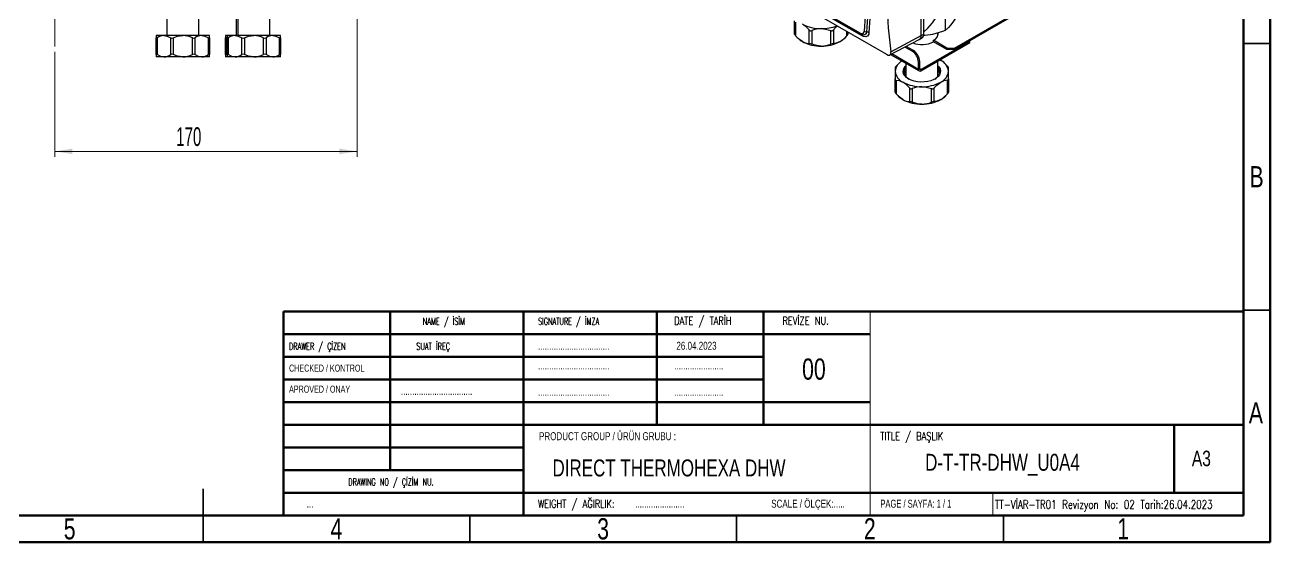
# Model space of a CAD drawing. Header units: millimetres. Extents: x 75 to 2075, y 25 to 1460.
# Drawn here: x 908 to 2075, y 25 to 510 of the extents above; entities that cross this region are included whole.
import ezdxf

# ---------------------------------------------------------------- set-up
doc = ezdxf.new("R2010")
doc.units = ezdxf.units.MM
doc.header["$LTSCALE"] = 5
doc.styles.add('SLDTEXTSTYLE0', font='TXT', dxfattribs={"width": 0.605})
doc.styles.add('SLDTEXTSTYLE1', font='TXT', dxfattribs={"width": 0.75})
doc.styles.add('SLDTEXTSTYLE2', font='TXT', dxfattribs={"width": 0.75, "bigfont": 'bigfont'})
doc.styles.add('SLDTEXTSTYLE3', font='TXT', dxfattribs={"width": 0.684211})
doc.styles.add('SLDTEXTSTYLE4', font='TXT', dxfattribs={"width": 0.605, "bigfont": 'bigfont'})
doc.dimstyles.new('SLDDIMSTYLE0', dxfattribs={"dimtxt": 17.5, "dimasz": 16.51, "dimexe": 0, "dimexo": 0.0625, "dimgap": 4.375, "dimtad": 1, "dimlfac": 0.6, "dimrnd": 1e-09, "dimzin": 12, "dimdsep": 46, "dimtxsty": 'SLDTEXTSTYLE0', "dimsah": 1, "dimcen": 0.09, "dimadec": 0, "dimazin": 3, "dimtfac": 1, "dimtofl": 0, "dimtmove": 0, "dimatfit": 3, "dimfxl": 1, "dimfrac": 2, "dimtolj": 1, "dimtzin": 12, "dimarcsym": 0})

# ---------------------------------------------------------------- blocks, each defined once
blk = doc.blocks.new('_D_5')
at = {"color": 7, "linetype": 'Continuous', "lineweight": 0}
for p, q in [((1219.2, 518.2), (1219.2, 386.2)), ((935.9, 484.6), (935.9, 386.2)), ((935.9, 391.2), (1219.2, 391.2))]:
    blk.add_line(p, q, dxfattribs=at)
at = {"color": 7, "linetype": 'Continuous', "lineweight": 18}
for points in [[(935.9, 391.2), (952.4, 388.7), (952.4, 393.8)], [(1219.2, 391.2), (1202.7, 393.8), (1202.7, 388.7)]]:
    blk.add_solid(points, dxfattribs=at)
at = {"color": 7, "linetype": 'Continuous', "lineweight": 18, "insert": (1049.6, 413.8), "char_height": 17.5, "attachment_point": 1, "style": 'SLDTEXTSTYLE0'}
blk.add_mtext('170', dxfattribs=at)

msp = doc.modelspace()

# ---------------------------------------------------------------- linework, layer by layer
at = {"color": 7, "linetype": 'Continuous', "lineweight": 70}
for p, q in [((2075, 1460), (2075, 25)), ((2050, 1435), (2050, 50)), ((2050, 50), (100, 50)), ((2075, 25), (75, 25))]:
    msp.add_line(p, q, dxfattribs=at)
at = {"color": 7, "linetype": 'Continuous', "lineweight": 25}
for p, q in [((1750.334, 501.254), (1750.334, 596.517)), ((1747.977, 499.893), (1747.977, 595.156)), ((1040.879, 539.817), (1040.879, 499.817)), ((1070.879, 499.817), (1070.879, 539.817)), ((1105.927, 539.817), (1105.927, 499.817)), ((1107.545, 539.817), (1107.545, 499.817)), ((1137.545, 499.817), (1137.545, 539.817)), ((1611.792, 542.086), (1715.501, 482.216)), ((1779.207, 488.073), (1874.667, 543.18)), ((1779.207, 486.712), (1874.667, 541.82)), ((1632.119, 535.955), (1690.441, 502.287)), ((1632.784, 534.813), (1691.106, 501.145)), ((1692.08, 499.882), (1633.758, 533.55)), ((1629.285, 501.034), (1629.285, 513.72)), ((1770.316, 521.202), (1770.316, 504.48)), ((1630.261, 512.36), (1630.261, 499.673)), ((1642.953, 492.346), (1642.953, 505.033)), ((1645.31, 504.469), (1645.31, 491.783)), ((1663.26, 491.783), (1663.26, 504.469)), ((1665.617, 505.033), (1665.617, 492.346)), ((1678.309, 499.673), (1678.309, 503.687)), ((1679.285, 503.123), (1679.285, 501.034)), ((1763.566, 499.625), (1763.566, 502.329)), ((1030.879, 499.817), (1030.879, 497.585)), ((1038.201, 499.817), (1030.879, 499.817)), ((1030.879, 482.048), (1030.879, 497.585)), ((1031.855, 497.585), (1031.855, 482.048)), ((1055.879, 499.817), (1038.201, 499.817)), ((1044.547, 482.048), (1044.547, 497.585)), ((1046.904, 497.585), (1046.904, 482.048)), ((1073.556, 499.817), (1055.879, 499.817)), ((1064.853, 482.048), (1064.853, 497.585)), ((1067.21, 497.585), (1067.21, 482.048)), ((1080.879, 499.817), (1073.556, 499.817)), ((1079.902, 482.048), (1079.902, 497.585)), ((1080.879, 497.585), (1080.879, 499.817)), ((1080.879, 497.585), (1080.879, 482.048)), ((1095.927, 499.817), (1095.927, 497.585)), ((1097.545, 499.817), (1095.927, 499.817)), ((1095.927, 482.048), (1095.927, 497.585)), ((1096.904, 497.585), (1097.475, 497.909)), ((1096.904, 497.585), (1096.904, 482.048)), ((1097.545, 499.817), (1097.545, 497.585)), ((1104.868, 499.817), (1097.545, 499.817)), ((1097.545, 482.048), (1097.545, 497.585)), ((1098.522, 497.585), (1098.522, 482.048)), ((1122.545, 499.817), (1104.868, 499.817)), ((1111.214, 482.048), (1111.214, 497.585)), ((1113.571, 497.585), (1113.571, 482.048)), ((1140.223, 499.817), (1122.545, 499.817)), ((1131.52, 482.048), (1131.52, 497.585)), ((1133.877, 497.585), (1133.877, 482.048)), ((1147.545, 499.817), (1140.223, 499.817)), ((1146.569, 482.048), (1146.569, 497.585)), ((1147.545, 497.585), (1147.545, 499.817)), ((1147.545, 497.585), (1147.545, 482.048)), ((1631.759, 498.063), (1632.561, 497.25)), ((1676.009, 497.25), (1676.811, 498.063)), ((1691.262, 501.07), (1691.106, 501.145)), ((1691.114, 501.199), (1692.077, 500.677)), ((1718.67, 481.688), (1746.146, 496.021)), ((1719.606, 484.62), (1747.977, 499.893)), ((1746.251, 496.078), (1748.608, 497.439)), ((1747.739, 468.14), (1793.701, 494.673)), ((1747.739, 466.779), (1793.701, 493.312)), ((1747.977, 499.893), (1750.334, 501.254)), ((1772.136, 488.073), (1759.467, 495.387)), ((1759.467, 494.026), (1759.467, 495.387)), ((1772.136, 486.712), (1759.467, 494.026)), ((1793.701, 494.673), (1793.349, 494.876)), ((1793.701, 493.312), (1793.701, 494.673)), ((1030.879, 482.048), (1030.879, 479.817)), ((1038.201, 479.817), (1030.879, 479.817)), ((1055.879, 479.817), (1038.201, 479.817)), ((1073.556, 479.817), (1055.879, 479.817)), ((1080.879, 479.817), (1073.556, 479.817)), ((1080.879, 479.817), (1080.879, 482.048)), ((1095.927, 482.048), (1095.927, 479.817)), ((1097.545, 479.817), (1095.927, 479.817)), ((1097.384, 481.804), (1096.904, 482.048)), ((1097.545, 482.048), (1097.545, 479.817)), ((1104.868, 479.817), (1097.545, 479.817)), ((1122.545, 479.817), (1104.868, 479.817)), ((1140.223, 479.817), (1122.545, 479.817)), ((1147.545, 479.817), (1140.223, 479.817)), ((1147.545, 479.817), (1147.545, 482.048)), ((1719.348, 482.042), (1746.073, 466.614)), ((1745.382, 468.14), (1720.374, 482.577)), ((1739.49, 485.151), (1732.758, 489.037)), ((1740.668, 485.831), (1733.996, 489.683)), ((1739.49, 485.151), (1740.668, 485.831)), ((1772.136, 488.073), (1779.207, 488.073)), ((1772.136, 486.712), (1772.136, 488.073)), ((1779.207, 486.712), (1772.136, 486.712)), ((1779.207, 488.073), (1779.207, 486.712)), ((1723.566, 469.655), (1723.566, 466.296)), ((1726.097, 472.606), (1724.542, 471.016)), ((1726.842, 473.439), (1726.04, 472.626)), ((1733.566, 473.834), (1733.566, 461.422)), ((1746.561, 475.625), (1745.382, 474.944)), ((1745.382, 468.14), (1745.382, 474.944)), ((1746.561, 468.82), (1745.382, 468.14)), ((1746.561, 468.82), (1746.561, 475.625)), ((1747.739, 468.14), (1746.561, 468.82)), ((1747.739, 468.14), (1747.739, 466.779)), ((1763.566, 461.422), (1763.566, 475.915)), ((1765.393, 476.97), (1766.244, 476.501)), ((1771.092, 472.626), (1770.29, 473.439)), ((1773.566, 466.296), (1773.566, 469.655)), ((1723.566, 466.296), (1723.566, 459.293)), ((1723.566, 446.607), (1723.566, 459.293)), ((1724.542, 457.933), (1724.542, 445.246)), ((1772.59, 445.246), (1772.59, 457.933)), ((1773.566, 459.293), (1773.566, 466.296)), ((1773.566, 459.293), (1773.566, 446.607)), ((1726.04, 443.636), (1726.842, 442.823)), ((1737.234, 437.919), (1737.234, 450.606)), ((1739.591, 450.042), (1739.591, 437.355)), ((1757.541, 437.355), (1757.541, 450.042)), ((1759.898, 450.606), (1759.898, 437.919)), ((1770.29, 442.823), (1771.092, 443.636))]:
    msp.add_line(p, q, dxfattribs=at)
at = {"color": 7, "linetype": 'Continuous', "lineweight": 18}
for p, q in [((935.879, 521.059), (935.879, 489.561)), ((1700.135, 241.25), (1700.135, 50)), ((1815.135, 71.25), (1815.135, 50))]:
    msp.add_line(p, q, dxfattribs=at)
at = {"color": 7, "linetype": 'Continuous', "lineweight": 35}
for p, q in [((2050, 492.5), (2075, 492.5)), ((2050, 242.5), (2075, 242.5)), ((1075, 25), (1075, 75)), ((1075, 50), (1075, 25)), ((1325, 50), (1325, 25)), ((1575, 50), (1575, 25)), ((1825, 50), (1825, 25))]:
    msp.add_line(p, q, dxfattribs=at)
at = {"color": 7, "linetype": 'Continuous', "lineweight": 50}
for p, q in [((2050.135, 241.25), (1150.135, 241.25)), ((1150.135, 241.25), (1150.135, 50)), ((1250.135, 241.25), (1250.135, 92.5)), ((1375.135, 241.25), (1375.135, 50)), ((1500.135, 135), (1500.135, 241.25)), ((1600.135, 241.25), (1600.135, 135)), ((1700.135, 220), (1150.135, 220)), ((1600.135, 198.75), (1150.135, 198.75)), ((1600.135, 177.5), (1150.135, 177.5)), ((1700.135, 156.25), (1150.135, 156.25)), ((1479.135, 135), (1150.135, 135)), ((1479.135, 135), (2050.135, 135)), ((1985.135, 71.25), (1985.135, 135)), ((1375.135, 113.75), (1150.135, 113.75)), ((1375.135, 92.5), (1150.135, 92.5)), ((1150.042, 71.25), (2050.042, 71.25))]:
    msp.add_line(p, q, dxfattribs=at)
at = {"color": 7, "linetype": 'Continuous', "lineweight": 25, "flags": 128}
for points in [[(1750.334, 503.217), (1754.132, 506.601), (1758.54, 511.772), (1762.601, 517.526), (1766.42, 523.79), (1770.693, 531.763), (1773.993, 538.602), (1777.197, 545.789), (1778.865, 549.739), (1780.893, 554.736), (1783.346, 561.058), (1786.229, 568.875), (1789.55, 578.381), (1793.317, 589.805)], [(1780.995, 517.435), (1778.357, 513.377), (1775.655, 509.792)], [(1654.285, 506.291), (1658.396, 505.9), (1663.26, 504.469)], [(1665.617, 505.033), (1668.374, 507.851), (1669.563, 508.735)], [(1690.441, 502.287), (1690.726, 502.131), (1692.248, 501.613), (1693.489, 501.755), (1694.311, 502.542), (1694.627, 503.889)], [(1698.939, 502.438), (1698.747, 501.061), (1697.722, 499.365), (1696.178, 498.734), (1693.884, 499.048), (1692.08, 499.882)], [(1696.784, 503.161), (1696.366, 501.379), (1695.273, 500.346), (1693.625, 500.177), (1692.372, 500.613)], [(1770.316, 504.48), (1767.913, 503.569), (1758.606, 500.914)], [(1763.566, 502.374), (1763.686, 502.055), (1763.938, 500.999)], [(1775.655, 509.792), (1773.449, 507.321), (1770.316, 504.48)], [(1030.879, 497.585), (1030.956, 497.332), (1031.202, 497.272), (1031.567, 497.408), (1031.855, 497.585)], [(1038.201, 499.817), (1041.108, 499.337), (1044.547, 497.585)], [(1046.904, 497.585), (1050.803, 499.088), (1055.879, 499.817)], [(1073.556, 499.817), (1076.463, 499.337), (1079.902, 497.585)], [(1079.902, 497.585), (1080.351, 497.332), (1080.686, 497.272), (1080.85, 497.408), (1080.879, 497.585)], [(1095.927, 497.585), (1096.004, 497.332), (1096.251, 497.272), (1096.615, 497.408), (1096.904, 497.585)], [(1097.545, 497.585), (1097.622, 497.332), (1097.869, 497.272), (1098.233, 497.408), (1098.522, 497.585)], [(1104.868, 499.817), (1107.774, 499.337), (1111.214, 497.585)], [(1113.571, 497.585), (1117.469, 499.088), (1122.545, 499.817)], [(1140.223, 499.817), (1143.13, 499.337), (1146.569, 497.585)], [(1146.569, 497.585), (1147.018, 497.332), (1147.353, 497.272), (1147.517, 497.408), (1147.545, 497.585)], [(1636.607, 494.188), (1633.018, 496.855), (1630.261, 499.673)], [(1654.285, 489.961), (1650.174, 490.352), (1645.31, 491.783)], [(1671.963, 494.188), (1668.374, 492.711), (1665.617, 492.346)], [(1692.372, 500.613), (1691.612, 500.877), (1691.262, 501.07)], [(1758.606, 500.914), (1751.776, 499.921), (1750.056, 499.835)], [(1031.855, 482.048), (1031.406, 482.302), (1031.071, 482.361), (1030.907, 482.225), (1030.879, 482.048)], [(1038.201, 479.817), (1035.294, 480.296), (1031.855, 482.048)], [(1055.879, 479.817), (1050.803, 480.545), (1046.904, 482.048)], [(1073.556, 479.817), (1070.649, 480.296), (1067.21, 482.048)], [(1080.879, 482.048), (1080.802, 482.302), (1080.555, 482.361), (1080.19, 482.225), (1079.902, 482.048)], [(1096.904, 482.048), (1096.454, 482.302), (1096.119, 482.361), (1095.956, 482.225), (1095.927, 482.048)], [(1098.522, 482.048), (1098.072, 482.302), (1097.737, 482.361), (1097.574, 482.225), (1097.545, 482.048)], [(1104.868, 479.817), (1101.961, 480.296), (1098.522, 482.048)], [(1122.545, 479.817), (1117.469, 480.545), (1113.571, 482.048)], [(1140.223, 479.817), (1137.316, 480.296), (1133.877, 482.048)], [(1147.545, 482.048), (1147.468, 482.302), (1147.222, 482.361), (1146.857, 482.225), (1146.569, 482.048)], [(1715.501, 482.216), (1717.067, 481.57), (1718.364, 481.567), (1719.259, 482.21), (1719.658, 483.447), (1719.606, 484.62)], [(1736.192, 459.153), (1734.129, 460.587), (1732.557, 462.216), (1731.531, 463.983), (1731.085, 465.83), (1731.234, 467.692), (1731.973, 469.507), (1733.278, 471.212), (1733.566, 471.5)], [(1733.566, 469.81), (1732.95, 468.978), (1732.13, 467.211), (1731.904, 465.387), (1732.28, 463.571), (1733.245, 461.828), (1734.764, 460.223), (1736.491, 458.984)], [(1763.566, 471.5), (1764.575, 470.377), (1765.601, 468.609), (1766.047, 466.763), (1765.898, 464.901), (1765.159, 463.086), (1763.854, 461.38), (1762.029, 459.842), (1759.746, 458.524), (1757.082, 457.471), (1754.127, 456.717), (1750.984, 456.291), (1747.758, 456.205), (1744.559, 456.462), (1741.497, 457.055), (1738.676, 457.962), (1736.192, 459.153)], [(1760.641, 458.984), (1761.908, 459.85), (1763.557, 461.412), (1764.665, 463.126), (1765.19, 464.929), (1765.115, 466.758), (1764.441, 468.545), (1763.566, 469.81)], [(1763.566, 467.088), (1764.441, 465.824), (1765.065, 464.255)], [(1772.59, 471.016), (1772.152, 471.505), (1771.039, 472.626)], [(1723.566, 459.293), (1723.643, 458.675), (1723.89, 458.211), (1724.254, 457.978), (1724.542, 457.933)], [(1724.542, 457.933), (1727.299, 457.568), (1730.888, 456.091)], [(1733.566, 464.436), (1732.829, 463.998), (1732.427, 463.713)], [(1733.566, 463.572), (1732.829, 463.134), (1732.771, 463.093)], [(1759.898, 450.606), (1762.655, 453.424), (1766.244, 456.091)], [(1764.305, 465.604), (1763.805, 465.977), (1763.566, 466.133)], [(1764.308, 463.009), (1763.805, 463.385), (1763.566, 463.541)], [(1763.982, 462.389), (1763.805, 462.521), (1763.566, 462.676)], [(1772.59, 457.933), (1773.039, 458.048), (1773.374, 458.394), (1773.537, 458.897), (1773.566, 459.293)], [(1730.888, 439.76), (1727.299, 442.427), (1724.542, 445.246)], [(1748.566, 451.864), (1752.677, 451.472), (1757.541, 450.042)], [(1748.566, 435.533), (1744.455, 435.925), (1739.591, 437.355)], [(1766.244, 439.76), (1762.655, 438.283), (1759.898, 437.919)]]:
    msp.add_lwpolyline(points, dxfattribs=at)
at = {"color": 7, "linetype": 'Continuous', "lineweight": 25}
for centre, radius, start, end in [((2033.951, 490.054), 339.606, 165.283837, 177.665109), ((2034.522, 489.599), 338.011, 165.297842, 177.700427), ((2035.275, 489.117), 336.599, 165.314408, 177.731879), ((1653.565, 542.357), 36.073, 241.959761, 271.144097), ((1622.388, 487.655), 26.924, 40.197364, 58.121104), ((1644.511, 506.334), 2.03, 219.892994, 293.210864), ((1654.505, 482.197), 24.095, 90.522217, 112.431601), ((1654.65, 544.89), 38.6, 269.458738, 291.831676), ((1664.06, 506.333), 2.028, 246.762411, 320.133731), ((1691.907, 502.376), 1.469, 183.470533, 236.947507), ((1696.944, 507.194), 4.036, 234.962347, 267.720126), ((1696.631, 499.134), 4.03, 55.061239, 87.835725), ((1756.583, 502.15), 7.353, 293.092827, 1.978943), ((1038.535, 488.727), 11.095, 91.726519, 127.021297), ((1045.725, 499.649), 2.377, 240.275133, 299.724867), ((1055.461, 478.976), 20.845, 63.220419, 88.852769), ((1066.032, 499.566), 2.305, 239.248492, 300.751508), ((1073.89, 488.727), 11.095, 91.726519, 127.021297), ((1105.202, 488.727), 11.095, 91.726519, 127.021297), ((1112.392, 499.649), 2.377, 240.275133, 299.724867), ((1122.128, 478.976), 20.845, 63.220419, 88.852769), ((1132.698, 499.566), 2.305, 239.248492, 300.751508), ((1140.557, 488.727), 11.095, 91.726519, 127.021297), ((1632.968, 502.646), 4.02, 203.63782, 227.682321), ((1645.881, 510.643), 18.889, 225.156912, 240.596177), ((1643.287, 505.352), 13.01, 239.107946, 268.531227), ((1653.565, 526.026), 36.073, 241.959761, 271.144097), ((1642.488, 485.191), 7.17, 66.822847, 86.28101), ((1655.005, 526.026), 36.073, 268.855903, 298.040239), ((1654.065, 514.055), 24.095, 270.522217, 292.431601), ((1666.163, 484.85), 7.516, 94.169929, 112.726214), ((1657.724, 517.073), 26.954, 301.888768, 319.792764), ((1662.689, 510.643), 18.889, 299.403823, 314.843088), ((1674.928, 503.13), 4.835, 314.367881, 334.311978), ((1690.628, 499.772), 1.456, 4.303641, 57.089932), ((1748.497, 515.223), 23.868, 249.44268, 297.363111), ((1743.937, 499.434), 4.066, 302.916214, 6.487578), ((1746.37, 500.749), 3.996, 304.056351, 7.25583), ((1037.867, 490.907), 11.095, 271.726519, 307.021297), ((1045.725, 480.068), 2.305, 59.248492, 120.751508), ((1055.458, 500.67), 20.857, 271.154788, 296.772024), ((1066.032, 479.984), 2.377, 60.275133, 119.724867), ((1073.222, 490.907), 11.095, 271.726519, 307.021297), ((1104.533, 490.907), 11.095, 271.726519, 307.021297), ((1112.392, 480.068), 2.305, 59.248492, 120.751508), ((1122.125, 500.67), 20.857, 271.154788, 296.772024), ((1132.698, 479.984), 2.377, 60.275133, 119.724867), ((1139.889, 490.907), 11.095, 271.726519, 307.021297), ((1732.589, 474.362), 12.807, 2.605478, 57.394522), ((1733.768, 475.043), 12.807, 2.605478, 57.394522), ((1735.713, 465.177), 12.199, 118.228693, 174.735746), ((1727.249, 468.043), 4.02, 132.317679, 156.36218), ((1738.829, 462.49), 6.989, 138.857509, 165.370644), ((1746.819, 467.907), 1.456, 170.785963, 309.203285), ((1747.279, 468.704), 0.728, 170.785963, 309.203285), ((1761.055, 465.049), 12.573, 5.694799, 65.625342), ((1769.208, 467.559), 4.835, 25.688022, 45.632119), ((1736.077, 467.544), 12.573, 185.694799, 245.625342), ((1747.846, 487.929), 36.073, 241.959761, 271.144097), ((1716.669, 433.228), 26.924, 40.197364, 58.121104), ((1749.286, 487.929), 36.073, 268.855903, 298.040239), ((1761.055, 467.544), 12.573, 294.374658, 354.305201), ((1772.924, 444.924), 13.013, 91.472149, 120.888678), ((1727.249, 448.219), 4.02, 203.63782, 227.682321), ((1738.792, 451.907), 2.03, 219.892994, 293.210864), ((1748.786, 427.77), 24.095, 90.522217, 112.431601), ((1758.341, 451.906), 2.028, 246.762411, 320.133731), ((1752.005, 462.646), 26.954, 301.888768, 319.792764), ((1769.208, 448.703), 4.835, 314.367881, 334.311978), ((1740.162, 456.216), 18.889, 225.156912, 240.596177), ((1737.568, 450.925), 13.01, 239.107946, 268.531227), ((1747.846, 471.599), 36.073, 241.959761, 271.144097), ((1736.769, 430.764), 7.17, 66.822847, 86.28101), ((1749.286, 471.599), 36.073, 268.855903, 298.040239), ((1748.346, 459.627), 24.095, 270.522217, 292.431601), ((1760.444, 430.423), 7.516, 94.169929, 112.726214), ((1756.97, 456.216), 18.889, 299.403823, 314.843088)]:
    msp.add_arc(centre, radius, start, end, dxfattribs=at)
msp.add_ellipse((1990.69, 678.185), major_axis=(197.63, 318.836), ratio=0.59716682, start_param=2.21863873, end_param=2.53101839, dxfattribs=at)

# ---------------------------------------------------------------- texts
at = {"color": 7, "linetype": 'Continuous', "lineweight": 0}
for s, insert, char_height, attachment_point, style in [('B', (2062.353, 377.387), 19.844, 2, 'SLDTEXTSTYLE1'), ('NAME / İSİM', (1280.851, 235.348), 6.61458, 1, 'SLDTEXTSTYLE4'), ('SIGNATURE / İMZA', (1388.861, 235.348), 6.61458, 1, 'SLDTEXTSTYLE4'), ('DATE / TARİH', (1516.487, 236.28), 7.5, 1, 'SLDTEXTSTYLE2'), ('REVİZE NU.', (1618.002, 236.28), 7.5, 1, 'SLDTEXTSTYLE2'), ('DRAWER / ÇİZEN', (1155.464, 211.87), 6.61458, 1, 'SLDTEXTSTYLE4'), ('SUAT İREÇ', (1290.546, 211.87), 6.6146, 2, 'SLDTEXTSTYLE4'), ('26.04.2023', (1518.515, 212.803), 7.5, 1, 'SLDTEXTSTYLE1'), ('................................', (1388.861, 212.803), 7.5, 1, 'SLDTEXTSTYLE1'), ('CHECKED / KONTROL', (1155.464, 191.389), 6.61458, 1, 'SLDTEXTSTYLE0'), ('................................', (1388.861, 194.344), 7.5, 1, 'SLDTEXTSTYLE1'), ('......................', (1516.487, 194.344), 7.5, 1, 'SLDTEXTSTYLE1'), ('00', (1636.341, 197.088), 19.8438, 1, 'SLDTEXTSTYLE1'), ('APROVED / ONAY', (1155.464, 171.663), 6.61458, 1, 'SLDTEXTSTYLE0'), ('................................', (1260.346, 170.329), 7.5, 1, 'SLDTEXTSTYLE1'), ('................................', (1388.861, 169.65), 7.5, 1, 'SLDTEXTSTYLE1'), ('......................', (1516.487, 169.65), 7.5, 1, 'SLDTEXTSTYLE1'), ('A', (2061.698, 156.137), 19.844, 2, 'SLDTEXTSTYLE1'), ('PRODUCT GROUP / ÜRÜN GRUBU :', (1389.758, 128.021), 7.5, 1, 'SLDTEXTSTYLE1'), ('TITLE / BAŞLIK', (1709.689, 128.021), 7.5, 1, 'SLDTEXTSTYLE2'), ('D-T-TR-DHW_U0A4', (1751.647, 107.736), 15.875, 1, 'SLDTEXTSTYLE1'), ('A3', (2001.658, 110.704), 14.5521, 1, 'SLDTEXTSTYLE1'), ('DIRECT THERMOHEXA DHW', (1402.353, 102.453), 15.875, 1, 'SLDTEXTSTYLE1'), ('DRAWING NO / ÇİZİM NU.', (1211.002, 84.667), 6.61458, 1, 'SLDTEXTSTYLE4'), ('...', (1172.013, 64.754), 7.5, 1, 'SLDTEXTSTYLE1'), ('WEIGHT / AĞIRLIK:', (1388.861, 64.747), 7.493, 1, 'SLDTEXTSTYLE2'), ('......................', (1479.983, 64.754), 7.5, 1, 'SLDTEXTSTYLE1'), ('SCALE / ÖLÇEK:.....', (1607.387, 64.754), 7.5, 1, 'SLDTEXTSTYLE1'), ('PAGE / SAYFA: 1 / 1', (1709.689, 64.754), 7.5, 1, 'SLDTEXTSTYLE3'), ('TT-VİAR-TR01 Revizyon No: 02 Tarih:26.04.2023', (1817.166, 64.267), 7.9375, 1, 'SLDTEXTSTYLE2'), ('5', (949.8, 47.387), 19.844, 2, 'SLDTEXTSTYLE1'), ('4', (1199.8, 47.387), 19.844, 2, 'SLDTEXTSTYLE1'), ('3', (1449.8, 47.387), 19.844, 2, 'SLDTEXTSTYLE1'), ('2', (1699.8, 47.387), 19.844, 2, 'SLDTEXTSTYLE1'), ('1', (1937.3, 47.387), 19.844, 2, 'SLDTEXTSTYLE1')]:
    msp.add_mtext(s, dxfattribs=dict(at, insert=insert, char_height=char_height, attachment_point=attachment_point, style=style))

# ---------------------------------------------------------------- dimensions: what is measured, and where the dimension line sits
at = {"color": 7, "linetype": 'Continuous', "lineweight": 18}
dim = msp.add_linear_dim(base=(1219.212, 391.233), p1=(935.879, 489.561), p2=(1219.212, 523.15), dimstyle='SLDDIMSTYLE0', dxfattribs=at)
dim.commit()
dim.dimension.update_dxf_attribs({"geometry": '_D_5', "text_midpoint": (1069.698, 391.233), "dimtype": 160})

doc.saveas('drawing.dxf')
